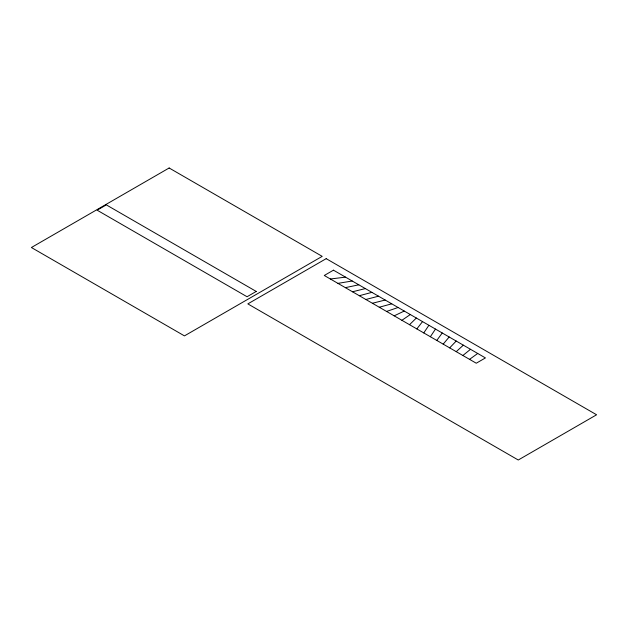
<?xml version="1.0" encoding="UTF-8"?>
<svg xmlns="http://www.w3.org/2000/svg" width="628" height="628" viewBox="0 0 628 628"><rect width="100%" height="100%" fill="white"/><g stroke="black" fill="none" stroke-linecap="round" stroke-linejoin="round"><path stroke-width="0.94" d="M430.368 336.726L435.479 329.072M423.767 332.919L428.9 325.28M436.79 340.431L442.245 332.981M416.835 328.915L422.534 321.599M443.195 344.136L449.169 336.977M449.672 347.873L456.211 341.043M409.519 324.692L416.356 318.035M456.242 351.664L463.338 345.157M462.875 355.495L470.513 349.301M469.548 359.349L477.72 353.462M401.904 320.296L410.304 314.542M394.18 315.837L404.259 311.048M386.565 311.441L398.097 307.492M379.281 307.233L391.739 303.819M359.318 295.709L371.886 292.365M365.865 299.485L378.511 296.188M372.42 303.269L385.176 300.027M352.504 291.777L365.347 288.582M345.353 287.648L358.808 284.814M337.935 283.361L352.206 280.999M330.375 278.997L345.518 277.136M256.232 291.439L247.063 296.746L97.136 210.184L106.32 204.885L256.232 291.439M169.144 167.99L31.4 247.518L184.451 335.886L322.203 256.357L169.144 167.99M326.191 258.658L247.84 303.889L518.257 460.01L596.6 414.778L326.191 258.658M333.46 270.173L324.276 275.48L476.252 363.219L485.436 357.921L333.46 270.173"/></g></svg>
